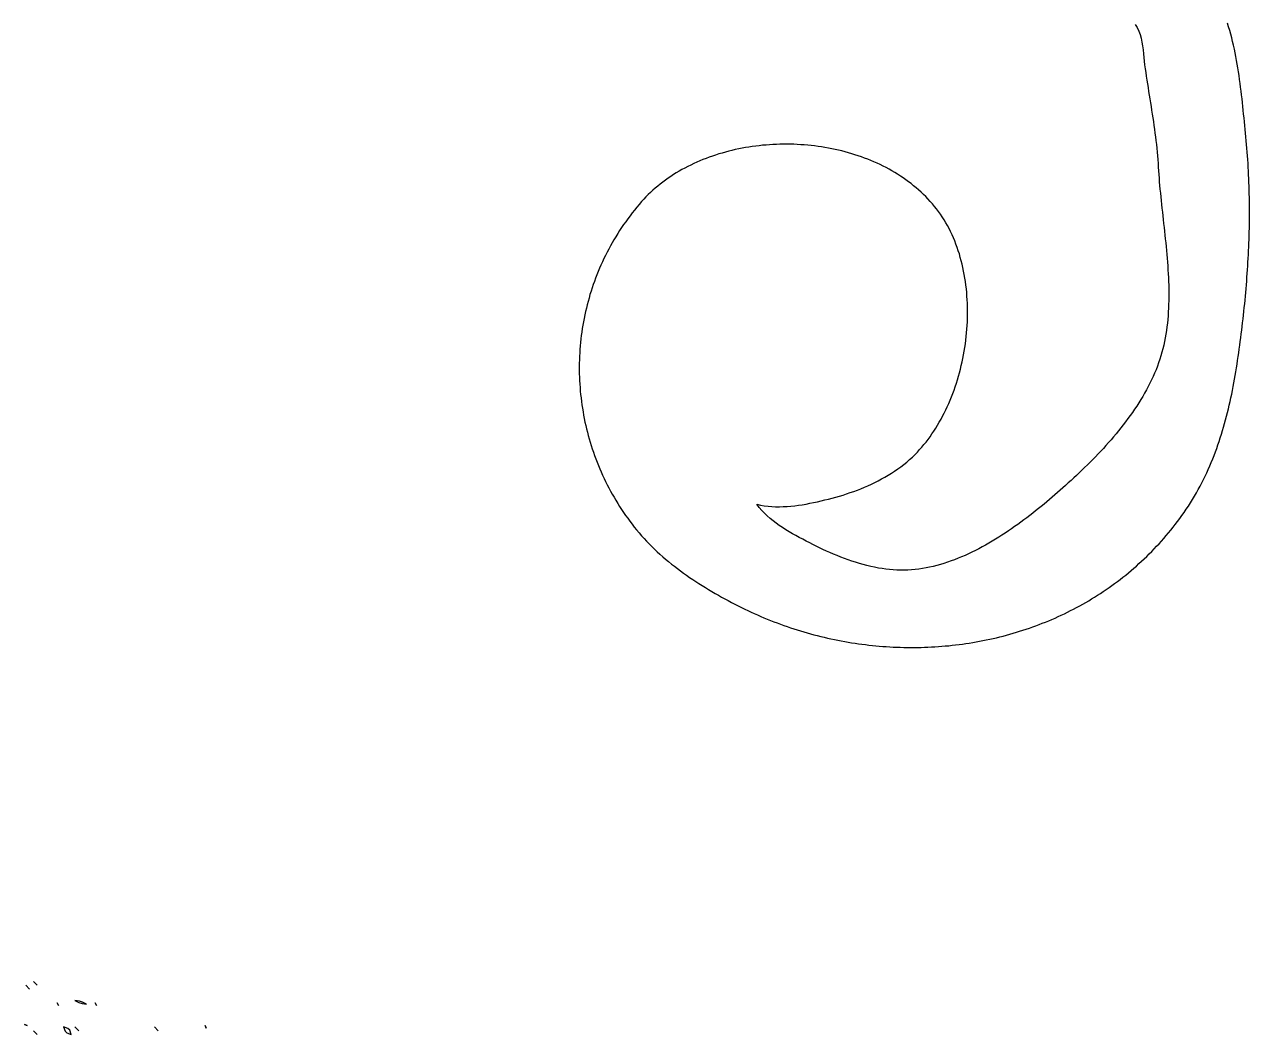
# Model space of a CAD drawing. Extents: x 5 to 1491, y 1 to 919.
# Drawn here: x 4.7 to 328.1, y 1 to 267.7 of the extents above; entities that cross this region are included whole.
import ezdxf

# ---------------------------------------------------------------- set-up
doc = ezdxf.new("R2010")
doc.units = 0
doc.layers.add('C18', color=18, linetype='CONTINUOUS')

msp = doc.modelspace()

# ---------------------------------------------------------------- linework, layer by layer
at = {"layer": 'C18'}
for points in [[(297.9104, 267.682), (298.4574, 266.8527), (298.8991, 265.9649), (299.2492, 265.0286), (299.5218, 264.0538), (299.7307, 263.0507), (299.8897, 262.0292), (300.0129, 260.9995), (300.114, 259.9717), (300.207, 258.9558), (300.3058, 257.9618), (300.4243, 257), (300.567, 256.0038), (300.7139, 255.0073), (300.8644, 254.0106), (301.018, 253.0135), (301.1739, 252.0161), (301.3318, 251.0184), (301.4908, 250.0205), (301.6506, 249.0222), (301.8104, 248.0237), (301.9698, 247.0248), (302.1281, 246.0257), (302.2847, 245.0262), (302.439, 244.0265), (302.5905, 243.0264), (302.7386, 242.0261), (302.8827, 241.0255), (303.0222, 240.0246), (303.1565, 239.0234), (303.285, 238.022), (303.4072, 237.0202), (303.5224, 236.0182), (303.6302, 235.0158), (303.7298, 234.0132), (303.8207, 233.0103), (303.9023, 232.0071), (303.9741, 231.0037), (304.0355, 230)], [(325.2854, 181), (325.4245, 181.9916), (325.5607, 182.9839), (325.6939, 183.9768), (325.8241, 184.9702), (325.9512, 185.9641), (326.0752, 186.9585), (326.1961, 187.9535), (326.3138, 188.9489), (326.4282, 189.9449), (326.5393, 190.9413), (326.647, 191.9381), (326.7514, 192.9353), (326.8523, 193.933), (326.9497, 194.931), (327.0436, 195.9295), (327.1339, 196.9283), (327.2206, 197.9274), (327.3036, 198.9269), (327.3829, 199.9267), (327.4584, 200.9268), (327.53, 201.9272), (327.5979, 202.9279), (327.6618, 203.9288), (327.7217, 204.93), (327.7776, 205.9313), (327.8295, 206.9329), (327.8773, 207.9347), (327.9209, 208.9367), (327.9603, 209.9388), (327.9955, 210.941), (328.0264, 211.9434), (328.0529, 212.9459), (328.0751, 213.9485), (328.0928, 214.9512), (328.1061, 215.954), (328.1148, 216.9568), (328.119, 217.9596), (328.1185, 218.9625), (328.1134, 219.9654), (328.1035, 220.9682), (328.0889, 221.9711), (328.0695, 222.9738), (328.0452, 223.9766), (328.016, 224.9792), (327.9819, 225.9818), (327.9427, 226.9843), (327.8986, 227.9866), (327.8493, 228.9888), (327.7949, 229.9909), (327.7353, 230.9928), (327.6705, 231.9945), (327.6004, 232.996), (327.5249, 233.9972), (327.4441, 234.9983), (327.3579, 235.9991), (327.2662, 236.9997), (327.169, 238), (327.0704, 238.9935), (326.9724, 239.991), (326.8747, 240.9923), (326.7766, 241.9968), (326.6775, 243.0043), (326.5769, 244.0143), (326.4744, 245.0265), (326.3693, 246.0405), (326.2611, 247.056), (326.1492, 248.0725), (326.0332, 249.0897), (325.9124, 250.1072), (325.7864, 251.1246), (325.6546, 252.1416), (325.5164, 253.1577), (325.3713, 254.1727), (325.2188, 255.1861), (325.0583, 256.1976), (324.8893, 257.2068), (324.7113, 258.2132), (324.5236, 259.2166), (324.3258, 260.2166), (324.1174, 261.2128), (323.8977, 262.2048), (323.6662, 263.1922), (323.4224, 264.1747), (323.1658, 265.1518), (322.8958, 266.1233), (322.6118, 267.0888), (322.3134, 268.0478)], [(276, 142.8695), (275.2975, 142.2691), (274.5844, 141.6666), (273.8608, 141.0626), (273.127, 140.4577), (272.383, 139.8527), (271.6293, 139.2483), (270.866, 138.6451), (270.0933, 138.0439), (269.3115, 137.4454), (268.5207, 136.8503), (267.7212, 136.2592), (266.9133, 135.673), (266.0971, 135.0921), (265.2729, 134.5175), (264.4409, 133.9497), (263.6013, 133.3895), (262.7543, 132.8376), (261.9003, 132.2947), (261.0393, 131.7614), (260.1716, 131.2385), (259.2975, 130.7266), (258.4171, 130.2266), (257.5307, 129.739), (256.6386, 129.2645), (255.7408, 128.804), (254.8378, 128.358), (253.9296, 127.9273), (253.0165, 127.5125), (252.0988, 127.1145), (251.1766, 126.7338), (250.2502, 126.3711), (249.3198, 126.0272), (248.3856, 125.7028), (247.4479, 125.3986), (246.5069, 125.1152), (245.5627, 124.8534), (244.6157, 124.6139), (243.666, 124.3973), (242.7139, 124.2044), (241.7596, 124.0359), (240.8033, 123.8924), (239.8452, 123.7747), (238.8857, 123.6835), (237.9248, 123.6194), (236.9628, 123.5832), (236, 123.5756), (235.0386, 123.5988), (234.068, 123.6542), (233.0894, 123.7403), (232.104, 123.8558), (231.1131, 123.9995), (230.1179, 124.1701), (229.1195, 124.3662), (228.1192, 124.5866), (227.1182, 124.8299), (226.1178, 125.0949), (225.119, 125.3802), (224.1233, 125.6846), (223.1317, 126.0068), (222.1454, 126.3454), (221.1658, 126.6991), (220.194, 127.0667), (219.2312, 127.4469), (218.2787, 127.8383), (217.3376, 128.2396), (216.4092, 128.6496), (215.4947, 129.067), (214.5953, 129.4904), (213.7123, 129.9185), (212.8467, 130.3501), (212, 130.7839), (211.0752, 131.2644), (210.1534, 131.7472), (209.2365, 132.2346), (208.3266, 132.7294), (207.4254, 133.234), (206.5349, 133.7512), (205.657, 134.2833), (204.7938, 134.8331), (203.9471, 135.4031), (203.1188, 135.9959), (202.3109, 136.614), (201.5254, 137.2601), (200.7641, 137.9367), (200.0289, 138.6464), (199.3219, 139.3918), (198.6449, 140.1755), (198, 141), (198.9955, 140.789), (199.9937, 140.6224), (200.9941, 140.498), (201.9965, 140.4134), (203.0002, 140.3664), (204.005, 140.3546), (205.0105, 140.3758), (206.0163, 140.4276), (207.0219, 140.5079), (208.0269, 140.6142), (209.031, 140.7444), (210.0338, 140.8961), (211.0348, 141.0671), (212.0337, 141.255), (213.0301, 141.4575), (214.0235, 141.6725), (215.0136, 141.8975), (216, 142.1304), (216.9575, 142.3661), (217.9162, 142.615), (218.8752, 142.8773), (219.8337, 143.1535), (220.7908, 143.444), (221.7457, 143.7489), (222.6977, 144.0689), (223.6457, 144.4041), (224.5891, 144.7551), (225.527, 145.1221), (226.4586, 145.5055), (227.383, 145.9057), (228.2995, 146.3231), (229.2071, 146.7579), (230.105, 147.2107), (230.9925, 147.6818), (231.8687, 148.1714), (232.7327, 148.6801), (233.5838, 149.2081), (234.4211, 149.7559), (235.2438, 150.3237), (236.051, 150.912), (236.8419, 151.5212), (237.6157, 152.1516), (238.3716, 152.8035), (239.1087, 153.4774), (239.8263, 154.1736), (240.4264, 154.7888), (241.0145, 155.4221), (241.5905, 156.0728), (242.1542, 156.7406), (242.7056, 157.4249), (243.2447, 158.1254), (243.7712, 158.8415), (244.2852, 159.5727), (244.7865, 160.3188), (245.275, 161.0791), (245.7507, 161.8531), (246.2135, 162.6406), (246.6632, 163.4409), (247.0999, 164.2536), (247.5234, 165.0783), (247.9336, 165.9145), (248.3304, 166.7618), (248.7137, 167.6196), (249.0836, 168.4875), (249.4398, 169.3651), (249.7822, 170.2519), (250.1109, 171.1473), (250.4257, 172.0511), (250.7265, 172.9627), (251.0132, 173.8816), (251.2858, 174.8074), (251.5441, 175.7396), (251.7881, 176.6778), (252.0177, 177.6215), (252.2327, 178.5702), (252.4332, 179.5235), (252.619, 180.481), (252.79, 181.442), (252.9461, 182.4063), (253.0873, 183.3733), (253.2135, 184.3426), (253.3246, 185.3136), (253.4204, 186.2861), (253.5009, 187.2594), (253.5661, 188.2331), (253.6157, 189.2068), (253.6499, 190.18), (253.6683, 191.1522), (253.671, 192.123), (253.6579, 193.092), (253.6289, 194.0586), (253.5839, 195.0224), (253.5228, 195.9829), (253.4455, 196.9397), (253.352, 197.8923), (253.2421, 198.8402), (253.1158, 199.783), (252.9729, 200.7203), (252.8134, 201.6515), (252.6372, 202.5763), (252.4442, 203.494), (252.2344, 204.4044), (252.0076, 205.3069), (251.7637, 206.201), (251.5027, 207.0863), (251.2244, 207.9624), (250.9289, 208.8287), (250.6159, 209.6849), (250.2854, 210.5304), (249.9374, 211.3648), (249.5716, 212.1876), (249.1882, 212.9984), (248.7868, 213.7967), (248.3676, 214.582), (247.9303, 215.3539), (247.4749, 216.1119), (247.0013, 216.8556), (246.5095, 217.5845), (245.9992, 218.2981), (245.4706, 218.9961), (244.9322, 219.6697), (244.3785, 220.3298), (243.81, 220.9763), (243.2267, 221.6091), (242.6292, 222.2284), (242.0176, 222.834), (241.3923, 223.426), (240.7537, 224.0045), (240.1019, 224.5693), (239.4374, 225.1206), (238.7605, 225.6583), (238.0713, 226.1824), (237.3704, 226.6929), (236.658, 227.1899), (235.9343, 227.6733), (235.1997, 228.1431), (234.4546, 228.5994), (233.6992, 229.0421), (232.9338, 229.4713), (232.1588, 229.8869), (231.3744, 230.289), (230.581, 230.6775), (229.7789, 231.0525), (228.9685, 231.414), (228.1499, 231.762), (227.3235, 232.0964), (226.4897, 232.4173), (225.6487, 232.7247), (224.8009, 233.0186), (223.9466, 233.299), (223.0861, 233.5659), (222.2196, 233.8193), (221.3476, 234.0592), (220.4702, 234.2857), (219.5879, 234.4986), (218.701, 234.6981), (217.8097, 234.884), (216.9144, 235.0566), (216.0153, 235.2156), (215.1129, 235.3612), (214.2073, 235.4933), (213.299, 235.612), (212.3882, 235.7172), (211.4752, 235.809), (210.5604, 235.8873), (209.6441, 235.9522), (208.7265, 236.0036), (207.808, 236.0417), (206.8889, 236.0663), (205.9696, 236.0774), (205.0502, 236.0752), (204.1312, 236.0595), (203.2128, 236.0305), (202.2954, 235.988), (201.3793, 235.9321), (200.4647, 235.8629), (199.5521, 235.7802), (198.6416, 235.6841), (197.7337, 235.5747), (196.8286, 235.4519), (195.9267, 235.3157), (195.0282, 235.1661), (194.1335, 235.0032), (193.2428, 234.8269), (192.3566, 234.6372), (191.475, 234.4342), (190.5985, 234.2179), (189.7273, 233.9882), (188.8617, 233.7451), (188.0021, 233.4887), (187.1487, 233.219), (186.3019, 232.9359), (185.462, 232.6395), (184.6293, 232.3298), (183.8042, 232.0068), (182.9868, 231.6704), (182.1776, 231.3208), (181.3768, 230.9578), (180.5848, 230.5815), (179.8018, 230.192), (179.0283, 229.7891), (178.2644, 229.3729), (177.5106, 228.9435), (176.767, 228.5008), (176.0341, 228.0448), (175.3121, 227.5755), (174.6014, 227.093), (173.9023, 226.5972), (173.215, 226.0881), (172.5399, 225.5658), (171.8774, 225.0302), (171.2276, 224.4814), (170.591, 223.9193), (169.9678, 223.344), (169.3583, 222.7555), (168.763, 222.1537), (168.182, 221.5387), (167.6157, 220.9105)], [(304.0354, 230), (304.0929, 229.0392), (304.1583, 228.0731), (304.231, 227.102), (304.3105, 226.1259), (304.396, 225.1453), (304.4871, 224.1603), (304.583, 223.1712), (304.6832, 222.1782), (304.7871, 221.1816), (304.894, 220.1815), (305.0034, 219.1784), (305.1147, 218.1722), (305.2272, 217.1635), (305.3404, 216.1523), (305.4536, 215.1389), (305.5663, 214.1235), (305.6777, 213.1065), (305.7874, 212.0879), (305.8948, 211.0682), (305.9991, 210.0475), (306.0998, 209.026), (306.1963, 208.004), (306.288, 206.9818), (306.3743, 205.9596), (306.4546, 204.9376), (306.5283, 203.9161), (306.5947, 202.8952), (306.6533, 201.8753), (306.7034, 200.8567), (306.7445, 199.8394), (306.776, 198.8238), (306.7972, 197.8102), (306.8075, 196.7987), (306.8063, 195.7896), (306.7931, 194.7832), (306.7671, 193.7796), (306.7279, 192.7792), (306.6748, 191.7821), (306.6072, 190.7886), (306.5244, 189.799), (306.426, 188.8135), (306.3112, 187.8323), (306.1795, 186.8557), (306.0303, 185.884), (305.8629, 184.9172), (305.6768, 183.9558), (305.4714, 183), (305.2472, 182.0626), (304.9998, 181.1301), (304.7296, 180.2025), (304.4373, 179.2799), (304.1235, 178.3623), (303.7886, 177.4499), (303.4332, 176.5427), (303.0579, 175.6408), (302.6632, 174.7442), (302.2498, 173.853), (301.8181, 172.9673), (301.3687, 172.0872), (300.9022, 171.2127), (300.4191, 170.3439), (299.92, 169.4809), (299.4055, 168.6238), (298.876, 167.7726), (298.3323, 166.9273), (297.7747, 166.0882), (297.204, 165.2552), (296.6206, 164.4284), (296.025, 163.6078), (295.418, 162.7937), (294.7999, 161.9859), (294.1714, 161.1847), (293.5331, 160.39), (292.8854, 159.602), (292.229, 158.8207), (291.5644, 158.0462), (290.8922, 157.2785), (290.2129, 156.5178), (289.5271, 155.764), (288.8353, 155.0174), (288.1381, 154.2779), (287.436, 153.5456), (286.7297, 152.8206), (286.0196, 152.1029), (285.3064, 151.3927), (284.5906, 150.6901), (283.8727, 149.9949), (283.1533, 149.3075), (282.433, 148.6277), (281.7122, 147.9558), (280.9917, 147.2917), (280.2719, 146.6356), (279.5534, 145.9875), (278.8368, 145.3474), (278.1226, 144.7156), (277.4113, 144.0919), (276.7036, 143.4765), (276, 142.8696)], [(167.6157, 220.9104), (166.9778, 220.1751), (166.3527, 219.4327), (165.7403, 218.6834), (165.1406, 217.9274), (164.5536, 217.1647), (163.9792, 216.3955), (163.4175, 215.62), (162.8685, 214.8383), (162.3322, 214.0504), (161.8084, 213.2567), (161.2974, 212.4571), (160.7989, 211.6519), (160.3131, 210.8411), (159.84, 210.025), (159.3794, 209.2036), (158.9314, 208.3771), (158.4961, 207.5457), (158.0734, 206.7094), (157.6632, 205.8685), (157.2656, 205.023), (156.8807, 204.1731), (156.5083, 203.3189), (156.1484, 202.4606), (155.8011, 201.5983), (155.4664, 200.7322), (155.1442, 199.8624), (154.8346, 198.989), (154.5375, 198.1121), (154.2529, 197.232), (153.9808, 196.3487), (153.7213, 195.4624), (153.4743, 194.5732), (153.2397, 193.6813), (153.0177, 192.7868), (152.8081, 191.8899), (152.6111, 190.9906), (152.4265, 190.0892), (152.2544, 189.1857), (152.0947, 188.2803), (151.9475, 187.3732), (151.8128, 186.4645), (151.6905, 185.5542), (151.5806, 184.6427), (151.4832, 183.7299), (151.3982, 182.8161), (151.3256, 181.9013), (151.2654, 180.9858), (151.2177, 180.0696), (151.1823, 179.1529), (151.1593, 178.2359), (151.1487, 177.3186), (151.1505, 176.4013), (151.1647, 175.484), (151.1912, 174.5668), (151.2301, 173.6501), (151.2814, 172.7338), (151.3449, 171.8181), (151.4209, 170.9031), (151.5092, 169.9891), (151.6097, 169.0761), (151.7227, 168.1642), (151.8479, 167.2537), (151.9854, 166.3446), (152.1353, 165.4371), (152.2974, 164.5313), (152.4719, 163.6274), (152.6586, 162.7255), (152.8576, 161.8257), (153.0688, 160.9283), (153.2924, 160.0332), (153.5281, 159.1407), (153.7762, 158.2509), (154.0365, 157.364), (154.309, 156.48), (154.5937, 155.5992), (154.8907, 154.7216), (155.1999, 153.8474), (155.5213, 152.9768), (155.8549, 152.1098), (156.2007, 151.2466), (156.5587, 150.3875), (156.9289, 149.5324), (157.3113, 148.6815), (157.7058, 147.835), (158.1125, 146.993), (158.5314, 146.1557), (158.9624, 145.3232), (159.4056, 144.4956), (159.8609, 143.6731), (160.3284, 142.8558), (160.8079, 142.0438), (161.2996, 141.2373), (161.8034, 140.4365), (162.3194, 139.6414), (162.8474, 138.8523), (163.3875, 138.0691), (163.9397, 137.2922), (164.504, 136.5216), (165.0804, 135.7575), (165.6689, 135), (166.2929, 134.2233), (166.9303, 133.4596), (167.5804, 132.7086), (168.2432, 131.9702), (168.9181, 131.2441), (169.6049, 130.5302), (170.3031, 129.8282), (171.0125, 129.138), (171.7327, 128.4592), (172.4634, 127.7918), (173.2042, 127.1356), (173.9548, 126.4902), (174.7148, 125.8556), (175.4838, 125.2315), (176.2616, 124.6178), (177.0478, 124.0141), (177.842, 123.4204), (178.6439, 122.8363), (179.4532, 122.2618), (180.2695, 121.6966), (181.0924, 121.1404), (181.9216, 120.5932), (182.7568, 120.0547), (183.5976, 119.5247), (184.4437, 119.0029), (185.2947, 118.4893), (186.1503, 117.9835), (187.0102, 117.4854), (187.8739, 116.9948), (188.7412, 116.5115), (189.6117, 116.0352), (190.485, 115.5658), (191.3608, 115.1031), (192.2388, 114.6469), (193.1187, 114.1969), (194, 113.753), (194.836, 113.3399), (195.6756, 112.935), (196.5188, 112.5382), (197.3654, 112.1496), (198.2153, 111.769), (199.0685, 111.3967), (199.925, 111.0325), (200.7845, 110.6764), (201.6471, 110.3286), (202.5127, 109.9889), (203.3811, 109.6574), (204.2523, 109.3341), (205.1263, 109.019), (206.0029, 108.712), (206.882, 108.4133), (207.7637, 108.1229), (208.6477, 107.8406), (209.5341, 107.5666), (210.4227, 107.3008), (211.3134, 107.0433), (212.2062, 106.794), (213.1011, 106.5529), (213.9978, 106.3202), (214.8964, 106.0957), (215.7967, 105.8795), (216.6988, 105.6715), (217.6024, 105.4719), (218.5076, 105.2806), (219.4141, 105.0975), (220.3221, 104.9228), (221.2313, 104.7564), (222.1417, 104.5984), (223.0533, 104.4486), (223.9659, 104.3072), (224.8794, 104.1742), (225.7938, 104.0495), (226.709, 103.9331), (227.625, 103.8252), (228.5416, 103.7256), (229.4587, 103.6344), (230.3763, 103.5515), (231.2943, 103.4771), (232.2127, 103.4111), (233.1312, 103.3534), (234.05, 103.3042), (234.9688, 103.2635), (235.8876, 103.2311), (236.8063, 103.2072), (237.7249, 103.1917), (238.6432, 103.1847), (239.5612, 103.1861), (240.4788, 103.196), (241.3959, 103.2143), (242.3125, 103.2411), (243.2284, 103.2765), (244.1436, 103.3203), (245.058, 103.3726), (245.9715, 103.4334), (246.8841, 103.5027), (247.7956, 103.5805), (248.706, 103.6668), (249.6151, 103.7617), (250.523, 103.8651), (251.4296, 103.9771), (252.3347, 104.0976), (253.2383, 104.2267), (254.1402, 104.3643), (255.0405, 104.5105), (255.9391, 104.6653), (256.8358, 104.8286), (257.7305, 105.0006), (258.6233, 105.1811), (259.514, 105.3703), (260.4025, 105.5681), (261.2888, 105.7744), (262.1727, 105.9895), (263.0543, 106.2131), (263.9334, 106.4454), (264.8099, 106.6863), (265.6838, 106.9359), (266.5549, 107.1941), (267.4233, 107.461), (268.2887, 107.7366), (269.1512, 108.0208), (270.0107, 108.3138), (270.867, 108.6154), (271.7201, 108.9257), (272.57, 109.2448), (273.4165, 109.5725), (274.2595, 109.909), (275.099, 110.2542), (275.935, 110.6081), (276.7672, 110.9708), (277.5957, 111.3422), (278.4203, 111.7224), (279.241, 112.1113), (280.0577, 112.509), (280.8704, 112.9155), (281.6788, 113.3307), (282.483, 113.7548), (283.2829, 114.1876), (284.0784, 114.6292), (284.8694, 115.0797), (285.6559, 115.5389), (286.4377, 116.007), (287.2147, 116.4839), (287.987, 116.9697), (288.7544, 117.4642), (289.5168, 117.9677), (290.2742, 118.48), (291.0265, 119.0011), (291.7736, 119.5311), (292.5153, 120.07), (293.2517, 120.6178), (293.9827, 121.1745), (294.7082, 121.74), (295.428, 122.3145), (296.1422, 122.8979), (296.8506, 123.4902), (297.5531, 124.0914), (298.2497, 124.7015), (298.9404, 125.3206), (299.6249, 125.9486), (300.3033, 126.5856), (300.9754, 127.2315), (301.6412, 127.8864), (302.3006, 128.5503), (302.9536, 129.2231), (303.5999, 129.905), (304.2396, 130.5958), (304.8726, 131.2956), (305.4988, 132.0044), (306.1181, 132.7222), (306.7304, 133.4491), (307.3357, 134.185), (307.9339, 134.9299), (308.5249, 135.6838), (309.1086, 136.4468), (309.6849, 137.2189), (310.2538, 138), (310.8477, 138.8394), (311.426, 139.6844), (311.989, 140.5348), (312.5368, 141.3906), (313.0698, 142.2516), (313.5881, 143.1178), (314.0921, 143.9891), (314.582, 144.8653), (315.0581, 145.7465), (315.5206, 146.6324), (315.9697, 147.5231), (316.4058, 148.4185), (316.8291, 149.3184), (317.2398, 150.2227), (317.6382, 151.1315), (318.0245, 152.0445), (318.3991, 152.9618), (318.7621, 153.8831), (319.1139, 154.8085), (319.4546, 155.7379), (319.7846, 156.6711), (320.1041, 157.6081), (320.4133, 158.5487), (320.7125, 159.493), (321.002, 160.4407), (321.282, 161.3919), (321.5528, 162.3464), (321.8146, 163.3042), (322.0677, 164.2651), (322.3123, 165.2291), (322.5488, 166.1961), (322.7773, 167.166), (322.9981, 168.1387), (323.2114, 169.1141), (323.4176, 170.0922), (323.6169, 171.0728), (323.8095, 172.0559), (323.9957, 173.0413), (324.1758, 174.029), (324.3499, 175.019), (324.5184, 176.011), (324.6816, 177.0051), (324.8396, 178.0011), (324.9927, 178.999), (325.1413, 179.9986), (325.2855, 181)], [(5, 14), (6, 13), (5, 14)], [(7, 15), (8, 14), (7, 15)], [(18, 10), (19.01, 9.4921), (19.8544, 9.2187), (21, 9), (19.9899, 9.5077), (19.1454, 9.7812), (18, 10)], [(13.3333, 9.3333), (13.6666, 8.6666), (13.3333, 9.3333)], [(23.3333, 9.3333), (23.6666, 8.6666), (23.3333, 9.3333)], [(4.6667, 3.6667), (5.3333, 3.3333), (4.6666, 3.6666)], [(52.3333, 3.3333), (52.6666, 2.6666), (52.3333, 3.3333)], [(7, 2), (8, 1), (7, 2)], [(15, 3), (15.3973, 1.8758), (15.8758, 1.3973), (17, 1), (16.6025, 2.124), (16.124, 2.6025), (15, 3)], [(18, 3), (19, 2), (18, 3)], [(39, 3), (40, 2), (39, 3)]]:
    msp.add_lwpolyline(points, dxfattribs=at)

doc.saveas('drawing.dxf')
